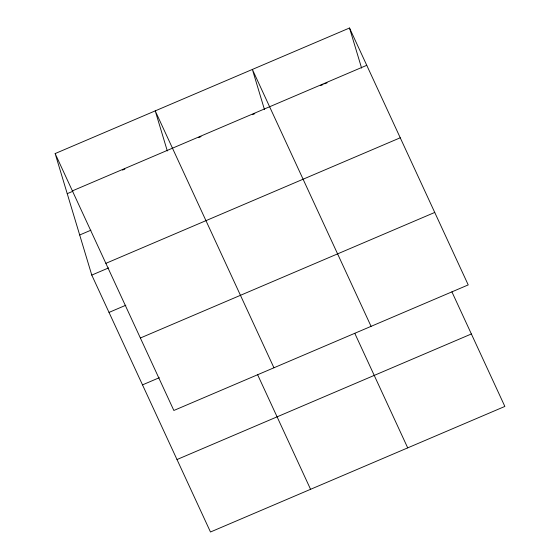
<?xml version="1.0" encoding="UTF-8"?>
<svg xmlns="http://www.w3.org/2000/svg" width="560" height="560" viewBox="0 0 560 560"><rect width="100%" height="100%" fill="white"/><g stroke="black" fill="none" stroke-linecap="round" stroke-linejoin="round"><path stroke-width="0.84" d="M55.146 153.566L349.517 28L468.223 284.907L173.852 410.473L55.146 153.566L91.777 275.093L210.483 532L504.854 406.434L451.92 291.872M72.387 190.883L366.758 65.317M67.235 193.669L72.842 191.275M122.479 170.1L124.887 169.078M198.632 137.62L201.04 136.591M252.42 114.674L254.828 113.652M320.656 85.568L323.064 84.539M324.674 83.86L327.082 82.831M79.688 234.99L90.902 230.209M105.875 263.347L400.239 137.781M91.777 275.093L108.591 267.918M109.018 312.41L125.839 305.235M140.371 338.009L434.735 212.443M142.506 384.874L159.32 377.699M177.002 459.536L471.373 333.97M371.077 326.347L252.371 69.44L264.46 109.543M354.781 333.312L407.715 447.874M273.938 367.78L155.232 110.873L167.321 150.976M257.635 374.745L310.569 489.307M349.517 28L361.599 68.103"/></g></svg>
